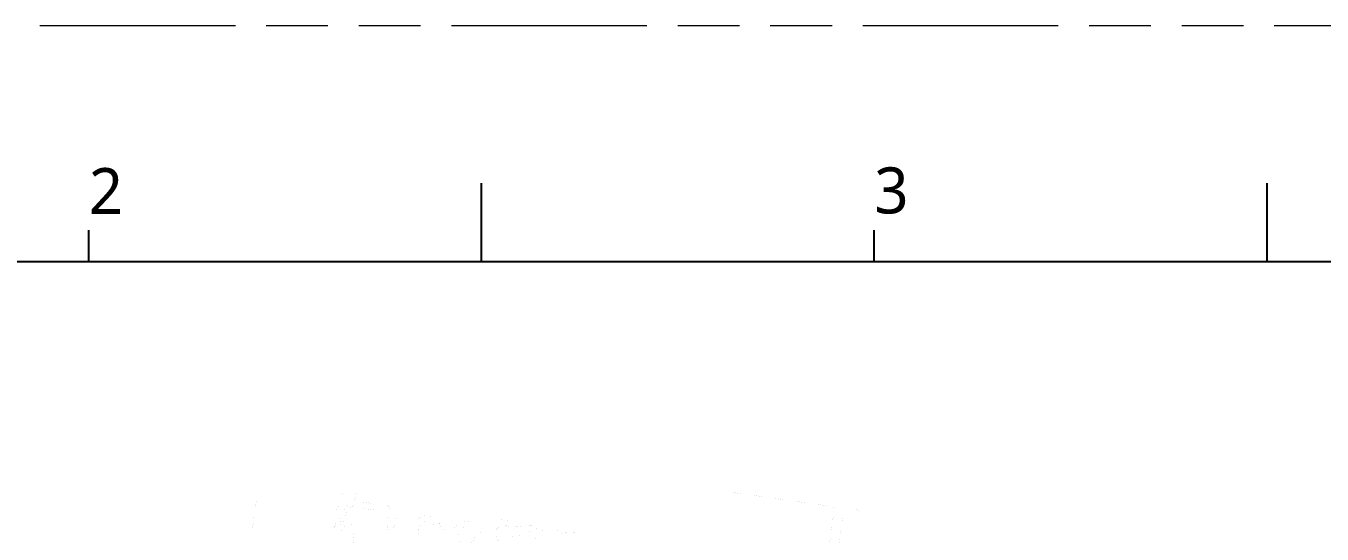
# Model space of a CAD drawing. Extents: x 150 to 463, y 50 to 272.
# Drawn here: x 213.1 to 276.1, y 247 to 271.7 of the extents above; entities that cross this region are included whole.
import ezdxf

# ---------------------------------------------------------------- set-up
doc = ezdxf.new("R2010")
doc.units = 0
doc.linetypes.add('PHANTOM', pattern=[29.5, 9.5, -1.5, 3, -1.5, 3, -1.5, 9.5])
doc.layers.get('0').update_dxf_attribs({"color": 10})
doc.layers.add('0PAPERF', color=2, linetype='PHANTOM', lineweight=5, plot=False)
doc.layers.add('a_area', color=4, linetype='Continuous')
doc.layers.add('DIM', color=3, linetype='Continuous', lineweight=5)
doc.styles.get("Standard").update_dxf_attribs({"font": 'txt.shx'})

msp = doc.modelspace()

# ---------------------------------------------------------------- linework, layer by layer
for p, q in [((235.207, 260.229), (235.207, 264.047)), ((273.391, 260.229), (273.391, 264.047)), ((216.115, 260.229), (216.115, 261.756)), ((254.299, 260.229), (254.299, 261.756)), ((453.621, 260.229), (158.839, 260.229))]:
    msp.add_line(p, q)
at = {"layer": '0PAPERF'}
msp.add_line((463.245, 271.689), (150.056, 271.689), dxfattribs=at)
at = {"layer": 'a_area', "const_width": 0.001}
msp.add_lwpolyline([(222.079, 212.139), (222.079, 249.08), (253.574, 249.08), (253.574, 212.139), (222.079, 212.139), (222.079, 222.376), (222.331, 222.34), (222.487, 222.458), (222.126, 222.937), (222.079, 222.902)], dxfattribs=at)
for points in [[(224.017, 246.872), (224.12, 247.608, -0.163961), (224.157, 247.869), (224.269, 248.665, -0.123791), (224.297, 248.864), (224.327, 249.08), (228.469, 249.08), (228.426, 248.768, -0.205291), (228.469, 248.658), (228.459, 248.593, -0.131629), (228.421, 248.525, 0.136464), (228.055, 247.824, -0.342458), (228.04, 247.318, 0.048232), (228.102, 247.085, -0.124958), (228.127, 246.864)], [(228.433, 246.821, 0.125055), (228.391, 247.194, -0.098038), (228.333, 247.555, -0.222283), (228.782, 248.437), (228.881, 248.511, 0.197042), (229.082, 248.855), (229.112, 249.08), (246.928, 249.08), (252.24, 248.333, -0.35628), (252.355, 248.181), (251.886, 244.794, -0.254355)], [(230.854, 246.653), (230.976, 247.52, -0.103919), (230.996, 247.578), (231.024, 247.864), (230.638, 248.376), (229.472, 248.54, 0.195773), (229.089, 248.443), (228.892, 248.294, 0.222345), (228.512, 247.548, 0.097841), (228.56, 247.257, -0.124836), (228.611, 246.797)], [(235.161, 246.802, 0.824093), (233.879, 247.242, -0.347414), (233.702, 247.173, 0.03858), (233.599, 247.195, 0.07469), (233.394, 247.194, -0.408257), (233.219, 247.317, 1.449106), (232.112, 246.651)], [(240.033, 246.848, 0.347755), (239.193, 247.013, -0.328118), (239.013, 247.043, 0.35613), (238.147, 247.14, -0.385572), (237.945, 247.174, 0.366613), (237.07, 247.348, -0.384473), (236.87, 247.394, 0.81672), (235.629, 246.856, -0.515639)], [(245.599, 212.139), (249.08, 236.909, -0.126802), (249.502, 237.929, -0.015311), (249.509, 237.939, 0.112815), (250.179, 239.558, -0.105521), (250.521, 240.416, -0.038906), (250.539, 240.439, -0.028088), (250.547, 240.454, -0.103756), (251.209, 241.076, 0.143644), (252.391, 242.435, 0.181216), (252.434, 243.038, -0.055429), (252.432, 243.072), (252.505, 243.595, -0.061116), (252.518, 243.63, 0.362948), (252.425, 244.51, -0.198728), (252.351, 244.728), (252.82, 248.115, -0.357333), (252.972, 248.23), (253.574, 248.146), (253.574, 239.523)], [(232.343, 246.832, -3.060641), (232.826, 246.898)], [(234.173, 246.619, -2.832364), (234.686, 246.542)], [(236.259, 246.588, -3.074948), (236.681, 246.827)], [(237.404, 246.332, -2.968118), (237.802, 246.634)]]:
    msp.add_lwpolyline(points, format="xyb", dxfattribs=at)
msp.add_lwpolyline([(228.126, 242.051), (228.614, 245.529, -0.172368), (228.898, 246.072), (228.992, 246.743, 0.096702), (228.965, 247.251, -0.382091), (228.969, 247.801, -0.101422), (229.124, 247.987), (229.37, 248.173, -0.162406), (229.555, 248.22), (230.369, 248.106, -0.162406), (230.533, 248.009), (230.643, 247.864, -0.162403), (230.69, 247.68), (230.542, 246.623, -0.072565), (230.55, 246.536), (230.425, 245.53, -0.070295), (230.425, 245.275), (229.937, 241.797, 0.195155), (231.243, 236.59, -0.19517), (232.885, 230.049), (230.368, 212.139), (228.521, 212.139), (231.074, 230.304, 0.195236), (229.766, 235.512, -0.19511)], format="xyb", close=True, dxfattribs=at)

# ---------------------------------------------------------------- texts
at = {"layer": 'DIM', "char_height": 2.24088, "width": 1.36432, "attachment_point": 1}
for s, insert in [('{\\fMicrosoft JhengHei|b0|i0|c136|p0;\\C0;2}', (216.115, 264.779)), ('{\\fMicrosoft JhengHei|b0|i0|c136|p0;\\C0;3}', (254.299, 264.813))]:
    msp.add_mtext(s, dxfattribs=dict(at, insert=insert))

doc.saveas('drawing.dxf')
